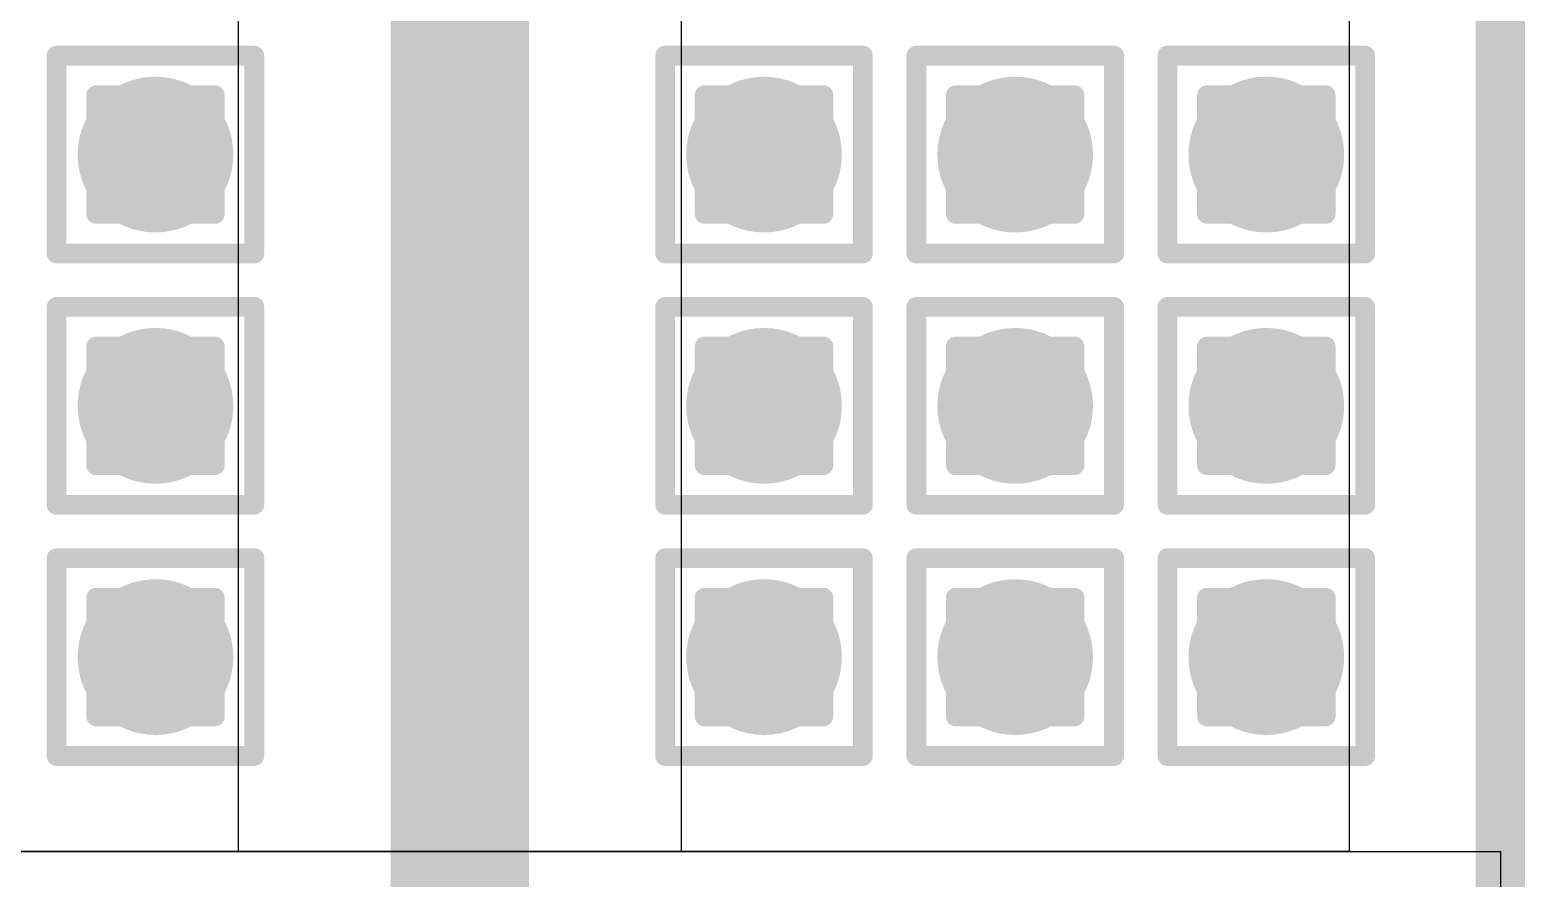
# Model space of a CAD drawing. Header units: inches. Extents: x -18 to 5357, y -8 to 5291.
# Drawn here: x 42.222 to 46.064, y 23.288 to 25.466 of the extents above; entities that cross this region are included whole.
import ezdxf

# ---------------------------------------------------------------- set-up
doc = ezdxf.new("R2010")
doc.units = ezdxf.units.IN
for name, color, linetype in [('Board Outline', 216, 'Continuous'), ('Bottom Layer', 5, 'Continuous'), ('Drill Drawing', 1, 'Continuous'), ('Ground', 16, 'Continuous'), ('Multi-Layer', 9, 'Continuous'), ('Power', 76, 'Continuous'), ('Top Layer', 1, 'Continuous'), ('Via Holes', 16, 'Continuous')]:
    doc.layers.add(name, color=color, linetype=linetype)

msp = doc.modelspace()

# ---------------------------------------------------------------- hatches: boundary and pattern name
at = {"layer": 'Bottom Layer'}
h = msp.add_hatch(color=5, dxfattribs=at)
edge = h.paths.add_edge_path()
edge.add_arc((42.545, 25.146), 0.2, 0, 360)
h = msp.add_hatch(color=5, dxfattribs=at)
edge = h.paths.add_edge_path()
edge.add_arc((44.1084, 25.146), 0.2, 0, 360)
h = msp.add_hatch(color=5, dxfattribs=at)
edge = h.paths.add_edge_path()
edge.add_arc((44.7536, 25.146), 0.2, 0, 360)
h = msp.add_hatch(color=5, dxfattribs=at)
edge = h.paths.add_edge_path()
edge.add_arc((45.3988, 25.146), 0.2, 0, 360)
h = msp.add_hatch(color=5, dxfattribs=at)
edge = h.paths.add_edge_path()
edge.add_arc((42.545, 24.5008), 0.2, 0, 360)
h = msp.add_hatch(color=5, dxfattribs=at)
edge = h.paths.add_edge_path()
edge.add_arc((44.1084, 24.5008), 0.2, 0, 360)
h = msp.add_hatch(color=5, dxfattribs=at)
edge = h.paths.add_edge_path()
edge.add_arc((44.7536, 24.5008), 0.2, 0, 360)
h = msp.add_hatch(color=5, dxfattribs=at)
edge = h.paths.add_edge_path()
edge.add_arc((45.3988, 24.5008), 0.2, 0, 360)
h = msp.add_hatch(color=5, dxfattribs=at)
edge = h.paths.add_edge_path()
edge.add_arc((42.545, 23.8557), 0.2, 0, 360)
h = msp.add_hatch(color=5, dxfattribs=at)
edge = h.paths.add_edge_path()
edge.add_arc((44.1084, 23.8557), 0.2, 0, 360)
h = msp.add_hatch(color=5, dxfattribs=at)
edge = h.paths.add_edge_path()
edge.add_arc((44.7536, 23.8557), 0.2, 0, 360)
h = msp.add_hatch(color=5, dxfattribs=at)
edge = h.paths.add_edge_path()
edge.add_arc((45.3988, 23.8557), 0.2, 0, 360)
at = {"layer": 'Ground'}
h = msp.add_hatch(color=16, dxfattribs=at)
edge = h.paths.add_edge_path()
edge.add_arc((42.545, 25.146), 0.2, 0, 360)
h = msp.add_hatch(color=16, dxfattribs=at)
edge = h.paths.add_edge_path()
edge.add_arc((44.1084, 25.146), 0.2, 0, 360)
h = msp.add_hatch(color=16, dxfattribs=at)
edge = h.paths.add_edge_path()
edge.add_arc((44.7536, 25.146), 0.2, 0, 360)
h = msp.add_hatch(color=16, dxfattribs=at)
edge = h.paths.add_edge_path()
edge.add_arc((45.3988, 25.146), 0.2, 0, 360)
h = msp.add_hatch(color=16, dxfattribs=at)
edge = h.paths.add_edge_path()
edge.add_arc((42.545, 24.5008), 0.2, 0, 360)
h = msp.add_hatch(color=16, dxfattribs=at)
edge = h.paths.add_edge_path()
edge.add_arc((44.1084, 24.5008), 0.2, 0, 360)
h = msp.add_hatch(color=16, dxfattribs=at)
edge = h.paths.add_edge_path()
edge.add_arc((44.7536, 24.5008), 0.2, 0, 360)
h = msp.add_hatch(color=16, dxfattribs=at)
edge = h.paths.add_edge_path()
edge.add_arc((45.3988, 24.5008), 0.2, 0, 360)
h = msp.add_hatch(color=16, dxfattribs=at)
edge = h.paths.add_edge_path()
edge.add_arc((42.545, 23.8557), 0.2, 0, 360)
h = msp.add_hatch(color=16, dxfattribs=at)
edge = h.paths.add_edge_path()
edge.add_arc((44.1084, 23.8557), 0.2, 0, 360)
h = msp.add_hatch(color=16, dxfattribs=at)
edge = h.paths.add_edge_path()
edge.add_arc((44.7536, 23.8557), 0.2, 0, 360)
h = msp.add_hatch(color=16, dxfattribs=at)
edge = h.paths.add_edge_path()
edge.add_arc((45.3988, 23.8557), 0.2, 0, 360)
at = {"layer": 'Power'}
h = msp.add_hatch(color=76, dxfattribs=at)
edge = h.paths.add_edge_path()
edge.add_arc((42.545, 25.146), 0.2, 0, 360)
h = msp.add_hatch(color=76, dxfattribs=at)
edge = h.paths.add_edge_path()
edge.add_arc((44.1084, 25.146), 0.2, 0, 360)
h = msp.add_hatch(color=76, dxfattribs=at)
edge = h.paths.add_edge_path()
edge.add_arc((44.7536, 25.146), 0.2, 0, 360)
h = msp.add_hatch(color=76, dxfattribs=at)
edge = h.paths.add_edge_path()
edge.add_arc((45.3988, 25.146), 0.2, 0, 360)
h = msp.add_hatch(color=76, dxfattribs=at)
edge = h.paths.add_edge_path()
edge.add_arc((42.545, 24.5008), 0.2, 0, 360)
h = msp.add_hatch(color=76, dxfattribs=at)
edge = h.paths.add_edge_path()
edge.add_arc((44.1084, 24.5008), 0.2, 0, 360)
h = msp.add_hatch(color=76, dxfattribs=at)
edge = h.paths.add_edge_path()
edge.add_arc((44.7536, 24.5008), 0.2, 0, 360)
h = msp.add_hatch(color=76, dxfattribs=at)
edge = h.paths.add_edge_path()
edge.add_arc((45.3988, 24.5008), 0.2, 0, 360)
h = msp.add_hatch(color=76, dxfattribs=at)
edge = h.paths.add_edge_path()
edge.add_arc((42.545, 23.8557), 0.2, 0, 360)
h = msp.add_hatch(color=76, dxfattribs=at)
edge = h.paths.add_edge_path()
edge.add_arc((44.1084, 23.8557), 0.2, 0, 360)
h = msp.add_hatch(color=76, dxfattribs=at)
edge = h.paths.add_edge_path()
edge.add_arc((44.7536, 23.8557), 0.2, 0, 360)
h = msp.add_hatch(color=76, dxfattribs=at)
edge = h.paths.add_edge_path()
edge.add_arc((45.3988, 23.8557), 0.2, 0, 360)
at = {"layer": 'Top Layer'}
h = msp.add_hatch(color=1, dxfattribs=at)
edge = h.paths.add_edge_path()
edge.add_arc((42.545, 25.146), 0.2, 0, 360)
h = msp.add_hatch(color=1, dxfattribs=at)
edge = h.paths.add_edge_path()
edge.add_arc((44.1084, 25.146), 0.2, 0, 360)
h = msp.add_hatch(color=1, dxfattribs=at)
edge = h.paths.add_edge_path()
edge.add_arc((44.7536, 25.146), 0.2, 0, 360)
h = msp.add_hatch(color=1, dxfattribs=at)
edge = h.paths.add_edge_path()
edge.add_arc((45.3988, 25.146), 0.2, 0, 360)
h = msp.add_hatch(color=1, dxfattribs=at)
edge = h.paths.add_edge_path()
edge.add_arc((42.545, 24.5008), 0.2, 0, 360)
h = msp.add_hatch(color=1, dxfattribs=at)
edge = h.paths.add_edge_path()
edge.add_arc((44.1084, 24.5008), 0.2, 0, 360)
h = msp.add_hatch(color=1, dxfattribs=at)
edge = h.paths.add_edge_path()
edge.add_arc((44.7536, 24.5008), 0.2, 0, 360)
h = msp.add_hatch(color=1, dxfattribs=at)
edge = h.paths.add_edge_path()
edge.add_arc((45.3988, 24.5008), 0.2, 0, 360)
h = msp.add_hatch(color=1, dxfattribs=at)
edge = h.paths.add_edge_path()
edge.add_arc((42.545, 23.8557), 0.2, 0, 360)
h = msp.add_hatch(color=1, dxfattribs=at)
edge = h.paths.add_edge_path()
edge.add_arc((44.1084, 23.8557), 0.2, 0, 360)
h = msp.add_hatch(color=1, dxfattribs=at)
edge = h.paths.add_edge_path()
edge.add_arc((44.7536, 23.8557), 0.2, 0, 360)
h = msp.add_hatch(color=1, dxfattribs=at)
edge = h.paths.add_edge_path()
edge.add_arc((45.3988, 23.8557), 0.2, 0, 360)
at = {"layer": 'Via Holes'}
h = msp.add_hatch(color=7, dxfattribs=at)
edge = h.paths.add_edge_path()
edge.add_arc((42.545, 25.146), 0.1, 0, 360)
h = msp.add_hatch(color=7, dxfattribs=at)
edge = h.paths.add_edge_path()
edge.add_arc((44.1084, 25.146), 0.1, 0, 360)
h = msp.add_hatch(color=7, dxfattribs=at)
edge = h.paths.add_edge_path()
edge.add_arc((44.7536, 25.146), 0.1, 0, 360)
h = msp.add_hatch(color=7, dxfattribs=at)
edge = h.paths.add_edge_path()
edge.add_arc((45.3988, 25.146), 0.1, 0, 360)
h = msp.add_hatch(color=7, dxfattribs=at)
edge = h.paths.add_edge_path()
edge.add_arc((42.545, 24.5008), 0.1, 0, 360)
h = msp.add_hatch(color=7, dxfattribs=at)
edge = h.paths.add_edge_path()
edge.add_arc((44.1084, 24.5008), 0.1, 0, 360)
h = msp.add_hatch(color=7, dxfattribs=at)
edge = h.paths.add_edge_path()
edge.add_arc((44.7536, 24.5008), 0.1, 0, 360)
h = msp.add_hatch(color=7, dxfattribs=at)
edge = h.paths.add_edge_path()
edge.add_arc((45.3988, 24.5008), 0.1, 0, 360)
h = msp.add_hatch(color=7, dxfattribs=at)
edge = h.paths.add_edge_path()
edge.add_arc((42.545, 23.8557), 0.1, 0, 360)
h = msp.add_hatch(color=7, dxfattribs=at)
edge = h.paths.add_edge_path()
edge.add_arc((44.1084, 23.8557), 0.1, 0, 360)
h = msp.add_hatch(color=7, dxfattribs=at)
edge = h.paths.add_edge_path()
edge.add_arc((44.7536, 23.8557), 0.1, 0, 360)
h = msp.add_hatch(color=7, dxfattribs=at)
edge = h.paths.add_edge_path()
edge.add_arc((45.3988, 23.8557), 0.1, 0, 360)

# ---------------------------------------------------------------- linework, layer by layer
at = {"layer": 'Board Outline'}
msp.add_lwpolyline([(46.0001, -1.4599, 0.127, 0.127, 0), (46.0001, 73.4601, 0.127, 0.127, 0)], format="xyseb", dxfattribs=at)
at = {"layer": 'Bottom Layer'}
for p, q in [((45.6117, 38.336), (45.6117, 23.3565)), ((45.6117, 23.3565), (35.0001, 23.3565))]:
    msp.add_line(p, q, dxfattribs=at)
at = {"layer": 'Drill Drawing'}
for points in [[(42.291, 25.4, 0.0508, 0.0508, 0), (42.799, 25.4, 0.0508, 0.0508, 0)], [(42.291, 24.892, 0.0508, 0.0508, 0), (42.291, 25.4, 0.0508, 0.0508, 0)], [(42.799, 24.892, 0.0508, 0.0508, 0), (42.799, 25.4, 0.0508, 0.0508, 0)], [(43.8544, 25.4, 0.0508, 0.0508, 0), (44.3624, 25.4, 0.0508, 0.0508, 0)], [(43.8544, 24.892, 0.0508, 0.0508, 0), (43.8544, 25.4, 0.0508, 0.0508, 0)], [(44.3624, 24.892, 0.0508, 0.0508, 0), (44.3624, 25.4, 0.0508, 0.0508, 0)], [(44.4996, 25.4, 0.0508, 0.0508, 0), (45.0076, 25.4, 0.0508, 0.0508, 0)], [(44.4996, 24.892, 0.0508, 0.0508, 0), (44.4996, 25.4, 0.0508, 0.0508, 0)], [(45.0076, 24.892, 0.0508, 0.0508, 0), (45.0076, 25.4, 0.0508, 0.0508, 0)], [(45.1448, 25.4, 0.0508, 0.0508, 0), (45.6528, 25.4, 0.0508, 0.0508, 0)], [(45.1448, 24.892, 0.0508, 0.0508, 0), (45.1448, 25.4, 0.0508, 0.0508, 0)], [(45.6528, 24.892, 0.0508, 0.0508, 0), (45.6528, 25.4, 0.0508, 0.0508, 0)], [(42.3926, 25.2984, 0.0508, 0.0508, 0), (42.6974, 25.2984, 0.0508, 0.0508, 0)], [(42.3926, 24.9936, 0.0508, 0.0508, 0), (42.3926, 25.2984, 0.0508, 0.0508, 0)], [(42.6974, 24.9936, 0.0508, 0.0508, 0), (42.6974, 25.2984, 0.0508, 0.0508, 0)], [(43.956, 25.2984, 0.0508, 0.0508, 0), (44.2608, 25.2984, 0.0508, 0.0508, 0)], [(43.956, 24.9936, 0.0508, 0.0508, 0), (43.956, 25.2984, 0.0508, 0.0508, 0)], [(44.2608, 24.9936, 0.0508, 0.0508, 0), (44.2608, 25.2984, 0.0508, 0.0508, 0)], [(44.6012, 25.2984, 0.0508, 0.0508, 0), (44.906, 25.2984, 0.0508, 0.0508, 0)], [(44.6012, 24.9936, 0.0508, 0.0508, 0), (44.6012, 25.2984, 0.0508, 0.0508, 0)], [(44.906, 24.9936, 0.0508, 0.0508, 0), (44.906, 25.2984, 0.0508, 0.0508, 0)], [(45.2464, 25.2984, 0.0508, 0.0508, 0), (45.5512, 25.2984, 0.0508, 0.0508, 0)], [(45.2464, 24.9936, 0.0508, 0.0508, 0), (45.2464, 25.2984, 0.0508, 0.0508, 0)], [(45.5512, 24.9936, 0.0508, 0.0508, 0), (45.5512, 25.2984, 0.0508, 0.0508, 0)], [(42.3926, 24.9936, 0.0508, 0.0508, 0), (42.6974, 24.9936, 0.0508, 0.0508, 0)], [(43.956, 24.9936, 0.0508, 0.0508, 0), (44.2608, 24.9936, 0.0508, 0.0508, 0)], [(44.6012, 24.9936, 0.0508, 0.0508, 0), (44.906, 24.9936, 0.0508, 0.0508, 0)], [(45.2464, 24.9936, 0.0508, 0.0508, 0), (45.5512, 24.9936, 0.0508, 0.0508, 0)], [(42.291, 24.892, 0.0508, 0.0508, 0), (42.799, 24.892, 0.0508, 0.0508, 0)], [(43.8544, 24.892, 0.0508, 0.0508, 0), (44.3624, 24.892, 0.0508, 0.0508, 0)], [(44.4996, 24.892, 0.0508, 0.0508, 0), (45.0076, 24.892, 0.0508, 0.0508, 0)], [(45.1448, 24.892, 0.0508, 0.0508, 0), (45.6528, 24.892, 0.0508, 0.0508, 0)], [(42.291, 24.7548, 0.0508, 0.0508, 0), (42.799, 24.7548, 0.0508, 0.0508, 0)], [(42.291, 24.2468, 0.0508, 0.0508, 0), (42.291, 24.7548, 0.0508, 0.0508, 0)], [(42.799, 24.2468, 0.0508, 0.0508, 0), (42.799, 24.7548, 0.0508, 0.0508, 0)], [(43.8544, 24.7548, 0.0508, 0.0508, 0), (44.3624, 24.7548, 0.0508, 0.0508, 0)], [(43.8544, 24.2468, 0.0508, 0.0508, 0), (43.8544, 24.7548, 0.0508, 0.0508, 0)], [(44.3624, 24.2468, 0.0508, 0.0508, 0), (44.3624, 24.7548, 0.0508, 0.0508, 0)], [(44.4996, 24.7548, 0.0508, 0.0508, 0), (45.0076, 24.7548, 0.0508, 0.0508, 0)], [(44.4996, 24.2468, 0.0508, 0.0508, 0), (44.4996, 24.7548, 0.0508, 0.0508, 0)], [(45.0076, 24.2468, 0.0508, 0.0508, 0), (45.0076, 24.7548, 0.0508, 0.0508, 0)], [(45.1448, 24.7548, 0.0508, 0.0508, 0), (45.6528, 24.7548, 0.0508, 0.0508, 0)], [(45.1448, 24.2468, 0.0508, 0.0508, 0), (45.1448, 24.7548, 0.0508, 0.0508, 0)], [(45.6528, 24.2468, 0.0508, 0.0508, 0), (45.6528, 24.7548, 0.0508, 0.0508, 0)], [(42.3926, 24.6532, 0.0508, 0.0508, 0), (42.6974, 24.6532, 0.0508, 0.0508, 0)], [(42.3926, 24.3484, 0.0508, 0.0508, 0), (42.3926, 24.6532, 0.0508, 0.0508, 0)], [(42.6974, 24.3484, 0.0508, 0.0508, 0), (42.6974, 24.6532, 0.0508, 0.0508, 0)], [(43.956, 24.6532, 0.0508, 0.0508, 0), (44.2608, 24.6532, 0.0508, 0.0508, 0)], [(43.956, 24.3484, 0.0508, 0.0508, 0), (43.956, 24.6532, 0.0508, 0.0508, 0)], [(44.2608, 24.3484, 0.0508, 0.0508, 0), (44.2608, 24.6532, 0.0508, 0.0508, 0)], [(44.6012, 24.6532, 0.0508, 0.0508, 0), (44.906, 24.6532, 0.0508, 0.0508, 0)], [(44.6012, 24.3484, 0.0508, 0.0508, 0), (44.6012, 24.6532, 0.0508, 0.0508, 0)], [(44.906, 24.3484, 0.0508, 0.0508, 0), (44.906, 24.6532, 0.0508, 0.0508, 0)], [(45.2464, 24.6532, 0.0508, 0.0508, 0), (45.5512, 24.6532, 0.0508, 0.0508, 0)], [(45.2464, 24.3484, 0.0508, 0.0508, 0), (45.2464, 24.6532, 0.0508, 0.0508, 0)], [(45.5512, 24.3484, 0.0508, 0.0508, 0), (45.5512, 24.6532, 0.0508, 0.0508, 0)], [(42.3926, 24.3484, 0.0508, 0.0508, 0), (42.6974, 24.3484, 0.0508, 0.0508, 0)], [(43.956, 24.3484, 0.0508, 0.0508, 0), (44.2608, 24.3484, 0.0508, 0.0508, 0)], [(44.6012, 24.3484, 0.0508, 0.0508, 0), (44.906, 24.3484, 0.0508, 0.0508, 0)], [(45.2464, 24.3484, 0.0508, 0.0508, 0), (45.5512, 24.3484, 0.0508, 0.0508, 0)], [(42.291, 24.2468, 0.0508, 0.0508, 0), (42.799, 24.2468, 0.0508, 0.0508, 0)], [(43.8544, 24.2468, 0.0508, 0.0508, 0), (44.3624, 24.2468, 0.0508, 0.0508, 0)], [(44.4996, 24.2468, 0.0508, 0.0508, 0), (45.0076, 24.2468, 0.0508, 0.0508, 0)], [(45.1448, 24.2468, 0.0508, 0.0508, 0), (45.6528, 24.2468, 0.0508, 0.0508, 0)], [(42.291, 24.1097, 0.0508, 0.0508, 0), (42.799, 24.1097, 0.0508, 0.0508, 0)], [(42.291, 23.6017, 0.0508, 0.0508, 0), (42.291, 24.1097, 0.0508, 0.0508, 0)], [(42.799, 23.6017, 0.0508, 0.0508, 0), (42.799, 24.1097, 0.0508, 0.0508, 0)], [(43.8544, 24.1097, 0.0508, 0.0508, 0), (44.3624, 24.1097, 0.0508, 0.0508, 0)], [(43.8544, 23.6017, 0.0508, 0.0508, 0), (43.8544, 24.1097, 0.0508, 0.0508, 0)], [(44.3624, 23.6017, 0.0508, 0.0508, 0), (44.3624, 24.1097, 0.0508, 0.0508, 0)], [(44.4996, 24.1097, 0.0508, 0.0508, 0), (45.0076, 24.1097, 0.0508, 0.0508, 0)], [(44.4996, 23.6017, 0.0508, 0.0508, 0), (44.4996, 24.1097, 0.0508, 0.0508, 0)], [(45.0076, 23.6017, 0.0508, 0.0508, 0), (45.0076, 24.1097, 0.0508, 0.0508, 0)], [(45.1448, 24.1097, 0.0508, 0.0508, 0), (45.6528, 24.1097, 0.0508, 0.0508, 0)], [(45.1448, 23.6017, 0.0508, 0.0508, 0), (45.1448, 24.1097, 0.0508, 0.0508, 0)], [(45.6528, 23.6017, 0.0508, 0.0508, 0), (45.6528, 24.1097, 0.0508, 0.0508, 0)], [(42.3926, 24.0081, 0.0508, 0.0508, 0), (42.6974, 24.0081, 0.0508, 0.0508, 0)], [(42.3926, 23.7033, 0.0508, 0.0508, 0), (42.3926, 24.0081, 0.0508, 0.0508, 0)], [(42.6974, 23.7033, 0.0508, 0.0508, 0), (42.6974, 24.0081, 0.0508, 0.0508, 0)], [(43.956, 24.0081, 0.0508, 0.0508, 0), (44.2608, 24.0081, 0.0508, 0.0508, 0)], [(43.956, 23.7033, 0.0508, 0.0508, 0), (43.956, 24.0081, 0.0508, 0.0508, 0)], [(44.2608, 23.7033, 0.0508, 0.0508, 0), (44.2608, 24.0081, 0.0508, 0.0508, 0)], [(44.6012, 24.0081, 0.0508, 0.0508, 0), (44.906, 24.0081, 0.0508, 0.0508, 0)], [(44.6012, 23.7033, 0.0508, 0.0508, 0), (44.6012, 24.0081, 0.0508, 0.0508, 0)], [(44.906, 23.7033, 0.0508, 0.0508, 0), (44.906, 24.0081, 0.0508, 0.0508, 0)], [(45.2464, 24.0081, 0.0508, 0.0508, 0), (45.5512, 24.0081, 0.0508, 0.0508, 0)], [(45.2464, 23.7033, 0.0508, 0.0508, 0), (45.2464, 24.0081, 0.0508, 0.0508, 0)], [(45.5512, 23.7033, 0.0508, 0.0508, 0), (45.5512, 24.0081, 0.0508, 0.0508, 0)], [(42.3926, 23.7033, 0.0508, 0.0508, 0), (42.6974, 23.7033, 0.0508, 0.0508, 0)], [(43.956, 23.7033, 0.0508, 0.0508, 0), (44.2608, 23.7033, 0.0508, 0.0508, 0)], [(44.6012, 23.7033, 0.0508, 0.0508, 0), (44.906, 23.7033, 0.0508, 0.0508, 0)], [(45.2464, 23.7033, 0.0508, 0.0508, 0), (45.5512, 23.7033, 0.0508, 0.0508, 0)], [(42.291, 23.6017, 0.0508, 0.0508, 0), (42.799, 23.6017, 0.0508, 0.0508, 0)], [(43.8544, 23.6017, 0.0508, 0.0508, 0), (44.3624, 23.6017, 0.0508, 0.0508, 0)], [(44.4996, 23.6017, 0.0508, 0.0508, 0), (45.0076, 23.6017, 0.0508, 0.0508, 0)], [(45.1448, 23.6017, 0.0508, 0.0508, 0), (45.6528, 23.6017, 0.0508, 0.0508, 0)]]:
    msp.add_lwpolyline(points, format="xyseb", dxfattribs=at)
for points in [[(42.2783, 25.4, 0.0254, 0.0254, 1), (42.3037, 25.4, 0.0254, 0.0254, 1)], [(42.2783, 25.4, 0.0254, 0.0254, 1), (42.3037, 25.4, 0.0254, 0.0254, 1)], [(42.7863, 25.4, 0.0254, 0.0254, 1), (42.8117, 25.4, 0.0254, 0.0254, 1)], [(42.7863, 25.4, 0.0254, 0.0254, 1), (42.8117, 25.4, 0.0254, 0.0254, 1)], [(43.8417, 25.4, 0.0254, 0.0254, 1), (43.8671, 25.4, 0.0254, 0.0254, 1)], [(43.8417, 25.4, 0.0254, 0.0254, 1), (43.8671, 25.4, 0.0254, 0.0254, 1)], [(44.3497, 25.4, 0.0254, 0.0254, 1), (44.3751, 25.4, 0.0254, 0.0254, 1)], [(44.3497, 25.4, 0.0254, 0.0254, 1), (44.3751, 25.4, 0.0254, 0.0254, 1)], [(44.4869, 25.4, 0.0254, 0.0254, 1), (44.5123, 25.4, 0.0254, 0.0254, 1)], [(44.4869, 25.4, 0.0254, 0.0254, 1), (44.5123, 25.4, 0.0254, 0.0254, 1)], [(44.9949, 25.4, 0.0254, 0.0254, 1), (45.0203, 25.4, 0.0254, 0.0254, 1)], [(44.9949, 25.4, 0.0254, 0.0254, 1), (45.0203, 25.4, 0.0254, 0.0254, 1)], [(45.1321, 25.4, 0.0254, 0.0254, 1), (45.1575, 25.4, 0.0254, 0.0254, 1)], [(45.1321, 25.4, 0.0254, 0.0254, 1), (45.1575, 25.4, 0.0254, 0.0254, 1)], [(45.6401, 25.4, 0.0254, 0.0254, 1), (45.6655, 25.4, 0.0254, 0.0254, 1)], [(45.6401, 25.4, 0.0254, 0.0254, 1), (45.6655, 25.4, 0.0254, 0.0254, 1)], [(42.3799, 25.2984, 0.0254, 0.0254, 1), (42.4053, 25.2984, 0.0254, 0.0254, 1)], [(42.3799, 25.2984, 0.0254, 0.0254, 1), (42.4053, 25.2984, 0.0254, 0.0254, 1)], [(42.6847, 25.2984, 0.0254, 0.0254, 1), (42.7101, 25.2984, 0.0254, 0.0254, 1)], [(42.6847, 25.2984, 0.0254, 0.0254, 1), (42.7101, 25.2984, 0.0254, 0.0254, 1)], [(43.9433, 25.2984, 0.0254, 0.0254, 1), (43.9687, 25.2984, 0.0254, 0.0254, 1)], [(43.9433, 25.2984, 0.0254, 0.0254, 1), (43.9687, 25.2984, 0.0254, 0.0254, 1)], [(44.2481, 25.2984, 0.0254, 0.0254, 1), (44.2735, 25.2984, 0.0254, 0.0254, 1)], [(44.2481, 25.2984, 0.0254, 0.0254, 1), (44.2735, 25.2984, 0.0254, 0.0254, 1)], [(44.5885, 25.2984, 0.0254, 0.0254, 1), (44.6139, 25.2984, 0.0254, 0.0254, 1)], [(44.5885, 25.2984, 0.0254, 0.0254, 1), (44.6139, 25.2984, 0.0254, 0.0254, 1)], [(44.8933, 25.2984, 0.0254, 0.0254, 1), (44.9187, 25.2984, 0.0254, 0.0254, 1)], [(44.8933, 25.2984, 0.0254, 0.0254, 1), (44.9187, 25.2984, 0.0254, 0.0254, 1)], [(45.2337, 25.2984, 0.0254, 0.0254, 1), (45.2591, 25.2984, 0.0254, 0.0254, 1)], [(45.2337, 25.2984, 0.0254, 0.0254, 1), (45.2591, 25.2984, 0.0254, 0.0254, 1)], [(45.5385, 25.2984, 0.0254, 0.0254, 1), (45.5639, 25.2984, 0.0254, 0.0254, 1)], [(45.5385, 25.2984, 0.0254, 0.0254, 1), (45.5639, 25.2984, 0.0254, 0.0254, 1)], [(42.3799, 24.9936, 0.0254, 0.0254, 1), (42.4053, 24.9936, 0.0254, 0.0254, 1)], [(42.3799, 24.9936, 0.0254, 0.0254, 1), (42.4053, 24.9936, 0.0254, 0.0254, 1)], [(42.6847, 24.9936, 0.0254, 0.0254, 1), (42.7101, 24.9936, 0.0254, 0.0254, 1)], [(42.6847, 24.9936, 0.0254, 0.0254, 1), (42.7101, 24.9936, 0.0254, 0.0254, 1)], [(43.9433, 24.9936, 0.0254, 0.0254, 1), (43.9687, 24.9936, 0.0254, 0.0254, 1)], [(43.9433, 24.9936, 0.0254, 0.0254, 1), (43.9687, 24.9936, 0.0254, 0.0254, 1)], [(44.2481, 24.9936, 0.0254, 0.0254, 1), (44.2735, 24.9936, 0.0254, 0.0254, 1)], [(44.2481, 24.9936, 0.0254, 0.0254, 1), (44.2735, 24.9936, 0.0254, 0.0254, 1)], [(44.5885, 24.9936, 0.0254, 0.0254, 1), (44.6139, 24.9936, 0.0254, 0.0254, 1)], [(44.5885, 24.9936, 0.0254, 0.0254, 1), (44.6139, 24.9936, 0.0254, 0.0254, 1)], [(44.8933, 24.9936, 0.0254, 0.0254, 1), (44.9187, 24.9936, 0.0254, 0.0254, 1)], [(44.8933, 24.9936, 0.0254, 0.0254, 1), (44.9187, 24.9936, 0.0254, 0.0254, 1)], [(45.2337, 24.9936, 0.0254, 0.0254, 1), (45.2591, 24.9936, 0.0254, 0.0254, 1)], [(45.2337, 24.9936, 0.0254, 0.0254, 1), (45.2591, 24.9936, 0.0254, 0.0254, 1)], [(45.5385, 24.9936, 0.0254, 0.0254, 1), (45.5639, 24.9936, 0.0254, 0.0254, 1)], [(45.5385, 24.9936, 0.0254, 0.0254, 1), (45.5639, 24.9936, 0.0254, 0.0254, 1)], [(42.2783, 24.892, 0.0254, 0.0254, 1), (42.3037, 24.892, 0.0254, 0.0254, 1)], [(42.2783, 24.892, 0.0254, 0.0254, 1), (42.3037, 24.892, 0.0254, 0.0254, 1)], [(42.7863, 24.892, 0.0254, 0.0254, 1), (42.8117, 24.892, 0.0254, 0.0254, 1)], [(42.7863, 24.892, 0.0254, 0.0254, 1), (42.8117, 24.892, 0.0254, 0.0254, 1)], [(43.8417, 24.892, 0.0254, 0.0254, 1), (43.8671, 24.892, 0.0254, 0.0254, 1)], [(43.8417, 24.892, 0.0254, 0.0254, 1), (43.8671, 24.892, 0.0254, 0.0254, 1)], [(44.3497, 24.892, 0.0254, 0.0254, 1), (44.3751, 24.892, 0.0254, 0.0254, 1)], [(44.3497, 24.892, 0.0254, 0.0254, 1), (44.3751, 24.892, 0.0254, 0.0254, 1)], [(44.4869, 24.892, 0.0254, 0.0254, 1), (44.5123, 24.892, 0.0254, 0.0254, 1)], [(44.4869, 24.892, 0.0254, 0.0254, 1), (44.5123, 24.892, 0.0254, 0.0254, 1)], [(44.9949, 24.892, 0.0254, 0.0254, 1), (45.0203, 24.892, 0.0254, 0.0254, 1)], [(44.9949, 24.892, 0.0254, 0.0254, 1), (45.0203, 24.892, 0.0254, 0.0254, 1)], [(45.1321, 24.892, 0.0254, 0.0254, 1), (45.1575, 24.892, 0.0254, 0.0254, 1)], [(45.1321, 24.892, 0.0254, 0.0254, 1), (45.1575, 24.892, 0.0254, 0.0254, 1)], [(45.6401, 24.892, 0.0254, 0.0254, 1), (45.6655, 24.892, 0.0254, 0.0254, 1)], [(45.6401, 24.892, 0.0254, 0.0254, 1), (45.6655, 24.892, 0.0254, 0.0254, 1)], [(42.2783, 24.7548, 0.0254, 0.0254, 1), (42.3037, 24.7548, 0.0254, 0.0254, 1)], [(42.2783, 24.7548, 0.0254, 0.0254, 1), (42.3037, 24.7548, 0.0254, 0.0254, 1)], [(42.7863, 24.7548, 0.0254, 0.0254, 1), (42.8117, 24.7548, 0.0254, 0.0254, 1)], [(42.7863, 24.7548, 0.0254, 0.0254, 1), (42.8117, 24.7548, 0.0254, 0.0254, 1)], [(43.8417, 24.7548, 0.0254, 0.0254, 1), (43.8671, 24.7548, 0.0254, 0.0254, 1)], [(43.8417, 24.7548, 0.0254, 0.0254, 1), (43.8671, 24.7548, 0.0254, 0.0254, 1)], [(44.3497, 24.7548, 0.0254, 0.0254, 1), (44.3751, 24.7548, 0.0254, 0.0254, 1)], [(44.3497, 24.7548, 0.0254, 0.0254, 1), (44.3751, 24.7548, 0.0254, 0.0254, 1)], [(44.4869, 24.7548, 0.0254, 0.0254, 1), (44.5123, 24.7548, 0.0254, 0.0254, 1)], [(44.4869, 24.7548, 0.0254, 0.0254, 1), (44.5123, 24.7548, 0.0254, 0.0254, 1)], [(44.9949, 24.7548, 0.0254, 0.0254, 1), (45.0203, 24.7548, 0.0254, 0.0254, 1)], [(44.9949, 24.7548, 0.0254, 0.0254, 1), (45.0203, 24.7548, 0.0254, 0.0254, 1)], [(45.1321, 24.7548, 0.0254, 0.0254, 1), (45.1575, 24.7548, 0.0254, 0.0254, 1)], [(45.1321, 24.7548, 0.0254, 0.0254, 1), (45.1575, 24.7548, 0.0254, 0.0254, 1)], [(45.6401, 24.7548, 0.0254, 0.0254, 1), (45.6655, 24.7548, 0.0254, 0.0254, 1)], [(45.6401, 24.7548, 0.0254, 0.0254, 1), (45.6655, 24.7548, 0.0254, 0.0254, 1)], [(42.3799, 24.6532, 0.0254, 0.0254, 1), (42.4053, 24.6532, 0.0254, 0.0254, 1)], [(42.3799, 24.6532, 0.0254, 0.0254, 1), (42.4053, 24.6532, 0.0254, 0.0254, 1)], [(42.6847, 24.6532, 0.0254, 0.0254, 1), (42.7101, 24.6532, 0.0254, 0.0254, 1)], [(42.6847, 24.6532, 0.0254, 0.0254, 1), (42.7101, 24.6532, 0.0254, 0.0254, 1)], [(43.9433, 24.6532, 0.0254, 0.0254, 1), (43.9687, 24.6532, 0.0254, 0.0254, 1)], [(43.9433, 24.6532, 0.0254, 0.0254, 1), (43.9687, 24.6532, 0.0254, 0.0254, 1)], [(44.2481, 24.6532, 0.0254, 0.0254, 1), (44.2735, 24.6532, 0.0254, 0.0254, 1)], [(44.2481, 24.6532, 0.0254, 0.0254, 1), (44.2735, 24.6532, 0.0254, 0.0254, 1)], [(44.5885, 24.6532, 0.0254, 0.0254, 1), (44.6139, 24.6532, 0.0254, 0.0254, 1)], [(44.5885, 24.6532, 0.0254, 0.0254, 1), (44.6139, 24.6532, 0.0254, 0.0254, 1)], [(44.8933, 24.6532, 0.0254, 0.0254, 1), (44.9187, 24.6532, 0.0254, 0.0254, 1)], [(44.8933, 24.6532, 0.0254, 0.0254, 1), (44.9187, 24.6532, 0.0254, 0.0254, 1)], [(45.2337, 24.6532, 0.0254, 0.0254, 1), (45.2591, 24.6532, 0.0254, 0.0254, 1)], [(45.2337, 24.6532, 0.0254, 0.0254, 1), (45.2591, 24.6532, 0.0254, 0.0254, 1)], [(45.5385, 24.6532, 0.0254, 0.0254, 1), (45.5639, 24.6532, 0.0254, 0.0254, 1)], [(45.5385, 24.6532, 0.0254, 0.0254, 1), (45.5639, 24.6532, 0.0254, 0.0254, 1)], [(42.3799, 24.3484, 0.0254, 0.0254, 1), (42.4053, 24.3484, 0.0254, 0.0254, 1)], [(42.3799, 24.3484, 0.0254, 0.0254, 1), (42.4053, 24.3484, 0.0254, 0.0254, 1)], [(42.6847, 24.3484, 0.0254, 0.0254, 1), (42.7101, 24.3484, 0.0254, 0.0254, 1)], [(42.6847, 24.3484, 0.0254, 0.0254, 1), (42.7101, 24.3484, 0.0254, 0.0254, 1)], [(43.9433, 24.3484, 0.0254, 0.0254, 1), (43.9687, 24.3484, 0.0254, 0.0254, 1)], [(43.9433, 24.3484, 0.0254, 0.0254, 1), (43.9687, 24.3484, 0.0254, 0.0254, 1)], [(44.2481, 24.3484, 0.0254, 0.0254, 1), (44.2735, 24.3484, 0.0254, 0.0254, 1)], [(44.2481, 24.3484, 0.0254, 0.0254, 1), (44.2735, 24.3484, 0.0254, 0.0254, 1)], [(44.5885, 24.3484, 0.0254, 0.0254, 1), (44.6139, 24.3484, 0.0254, 0.0254, 1)], [(44.5885, 24.3484, 0.0254, 0.0254, 1), (44.6139, 24.3484, 0.0254, 0.0254, 1)], [(44.8933, 24.3484, 0.0254, 0.0254, 1), (44.9187, 24.3484, 0.0254, 0.0254, 1)], [(44.8933, 24.3484, 0.0254, 0.0254, 1), (44.9187, 24.3484, 0.0254, 0.0254, 1)], [(45.2337, 24.3484, 0.0254, 0.0254, 1), (45.2591, 24.3484, 0.0254, 0.0254, 1)], [(45.2337, 24.3484, 0.0254, 0.0254, 1), (45.2591, 24.3484, 0.0254, 0.0254, 1)], [(45.5385, 24.3484, 0.0254, 0.0254, 1), (45.5639, 24.3484, 0.0254, 0.0254, 1)], [(45.5385, 24.3484, 0.0254, 0.0254, 1), (45.5639, 24.3484, 0.0254, 0.0254, 1)], [(42.2783, 24.2468, 0.0254, 0.0254, 1), (42.3037, 24.2468, 0.0254, 0.0254, 1)], [(42.2783, 24.2468, 0.0254, 0.0254, 1), (42.3037, 24.2468, 0.0254, 0.0254, 1)], [(42.7863, 24.2468, 0.0254, 0.0254, 1), (42.8117, 24.2468, 0.0254, 0.0254, 1)], [(42.7863, 24.2468, 0.0254, 0.0254, 1), (42.8117, 24.2468, 0.0254, 0.0254, 1)], [(43.8417, 24.2468, 0.0254, 0.0254, 1), (43.8671, 24.2468, 0.0254, 0.0254, 1)], [(43.8417, 24.2468, 0.0254, 0.0254, 1), (43.8671, 24.2468, 0.0254, 0.0254, 1)], [(44.3497, 24.2468, 0.0254, 0.0254, 1), (44.3751, 24.2468, 0.0254, 0.0254, 1)], [(44.3497, 24.2468, 0.0254, 0.0254, 1), (44.3751, 24.2468, 0.0254, 0.0254, 1)], [(44.4869, 24.2468, 0.0254, 0.0254, 1), (44.5123, 24.2468, 0.0254, 0.0254, 1)], [(44.4869, 24.2468, 0.0254, 0.0254, 1), (44.5123, 24.2468, 0.0254, 0.0254, 1)], [(44.9949, 24.2468, 0.0254, 0.0254, 1), (45.0203, 24.2468, 0.0254, 0.0254, 1)], [(44.9949, 24.2468, 0.0254, 0.0254, 1), (45.0203, 24.2468, 0.0254, 0.0254, 1)], [(45.1321, 24.2468, 0.0254, 0.0254, 1), (45.1575, 24.2468, 0.0254, 0.0254, 1)], [(45.1321, 24.2468, 0.0254, 0.0254, 1), (45.1575, 24.2468, 0.0254, 0.0254, 1)], [(45.6401, 24.2468, 0.0254, 0.0254, 1), (45.6655, 24.2468, 0.0254, 0.0254, 1)], [(45.6401, 24.2468, 0.0254, 0.0254, 1), (45.6655, 24.2468, 0.0254, 0.0254, 1)], [(42.2783, 24.1097, 0.0254, 0.0254, 1), (42.3037, 24.1097, 0.0254, 0.0254, 1)], [(42.2783, 24.1097, 0.0254, 0.0254, 1), (42.3037, 24.1097, 0.0254, 0.0254, 1)], [(42.7863, 24.1097, 0.0254, 0.0254, 1), (42.8117, 24.1097, 0.0254, 0.0254, 1)], [(42.7863, 24.1097, 0.0254, 0.0254, 1), (42.8117, 24.1097, 0.0254, 0.0254, 1)], [(43.8417, 24.1097, 0.0254, 0.0254, 1), (43.8671, 24.1097, 0.0254, 0.0254, 1)], [(43.8417, 24.1097, 0.0254, 0.0254, 1), (43.8671, 24.1097, 0.0254, 0.0254, 1)], [(44.3497, 24.1097, 0.0254, 0.0254, 1), (44.3751, 24.1097, 0.0254, 0.0254, 1)], [(44.3497, 24.1097, 0.0254, 0.0254, 1), (44.3751, 24.1097, 0.0254, 0.0254, 1)], [(44.4869, 24.1097, 0.0254, 0.0254, 1), (44.5123, 24.1097, 0.0254, 0.0254, 1)], [(44.4869, 24.1097, 0.0254, 0.0254, 1), (44.5123, 24.1097, 0.0254, 0.0254, 1)], [(44.9949, 24.1097, 0.0254, 0.0254, 1), (45.0203, 24.1097, 0.0254, 0.0254, 1)], [(44.9949, 24.1097, 0.0254, 0.0254, 1), (45.0203, 24.1097, 0.0254, 0.0254, 1)], [(45.1321, 24.1097, 0.0254, 0.0254, 1), (45.1575, 24.1097, 0.0254, 0.0254, 1)], [(45.1321, 24.1097, 0.0254, 0.0254, 1), (45.1575, 24.1097, 0.0254, 0.0254, 1)], [(45.6401, 24.1097, 0.0254, 0.0254, 1), (45.6655, 24.1097, 0.0254, 0.0254, 1)], [(45.6401, 24.1097, 0.0254, 0.0254, 1), (45.6655, 24.1097, 0.0254, 0.0254, 1)], [(42.3799, 24.0081, 0.0254, 0.0254, 1), (42.4053, 24.0081, 0.0254, 0.0254, 1)], [(42.3799, 24.0081, 0.0254, 0.0254, 1), (42.4053, 24.0081, 0.0254, 0.0254, 1)], [(42.6847, 24.0081, 0.0254, 0.0254, 1), (42.7101, 24.0081, 0.0254, 0.0254, 1)], [(42.6847, 24.0081, 0.0254, 0.0254, 1), (42.7101, 24.0081, 0.0254, 0.0254, 1)], [(43.9433, 24.0081, 0.0254, 0.0254, 1), (43.9687, 24.0081, 0.0254, 0.0254, 1)], [(43.9433, 24.0081, 0.0254, 0.0254, 1), (43.9687, 24.0081, 0.0254, 0.0254, 1)], [(44.2481, 24.0081, 0.0254, 0.0254, 1), (44.2735, 24.0081, 0.0254, 0.0254, 1)], [(44.2481, 24.0081, 0.0254, 0.0254, 1), (44.2735, 24.0081, 0.0254, 0.0254, 1)], [(44.5885, 24.0081, 0.0254, 0.0254, 1), (44.6139, 24.0081, 0.0254, 0.0254, 1)], [(44.5885, 24.0081, 0.0254, 0.0254, 1), (44.6139, 24.0081, 0.0254, 0.0254, 1)], [(44.8933, 24.0081, 0.0254, 0.0254, 1), (44.9187, 24.0081, 0.0254, 0.0254, 1)], [(44.8933, 24.0081, 0.0254, 0.0254, 1), (44.9187, 24.0081, 0.0254, 0.0254, 1)], [(45.2337, 24.0081, 0.0254, 0.0254, 1), (45.2591, 24.0081, 0.0254, 0.0254, 1)], [(45.2337, 24.0081, 0.0254, 0.0254, 1), (45.2591, 24.0081, 0.0254, 0.0254, 1)], [(45.5385, 24.0081, 0.0254, 0.0254, 1), (45.5639, 24.0081, 0.0254, 0.0254, 1)], [(45.5385, 24.0081, 0.0254, 0.0254, 1), (45.5639, 24.0081, 0.0254, 0.0254, 1)], [(42.3799, 23.7033, 0.0254, 0.0254, 1), (42.4053, 23.7033, 0.0254, 0.0254, 1)], [(42.3799, 23.7033, 0.0254, 0.0254, 1), (42.4053, 23.7033, 0.0254, 0.0254, 1)], [(42.6847, 23.7033, 0.0254, 0.0254, 1), (42.7101, 23.7033, 0.0254, 0.0254, 1)], [(42.6847, 23.7033, 0.0254, 0.0254, 1), (42.7101, 23.7033, 0.0254, 0.0254, 1)], [(43.9433, 23.7033, 0.0254, 0.0254, 1), (43.9687, 23.7033, 0.0254, 0.0254, 1)], [(43.9433, 23.7033, 0.0254, 0.0254, 1), (43.9687, 23.7033, 0.0254, 0.0254, 1)], [(44.2481, 23.7033, 0.0254, 0.0254, 1), (44.2735, 23.7033, 0.0254, 0.0254, 1)], [(44.2481, 23.7033, 0.0254, 0.0254, 1), (44.2735, 23.7033, 0.0254, 0.0254, 1)], [(44.5885, 23.7033, 0.0254, 0.0254, 1), (44.6139, 23.7033, 0.0254, 0.0254, 1)], [(44.5885, 23.7033, 0.0254, 0.0254, 1), (44.6139, 23.7033, 0.0254, 0.0254, 1)], [(44.8933, 23.7033, 0.0254, 0.0254, 1), (44.9187, 23.7033, 0.0254, 0.0254, 1)], [(44.8933, 23.7033, 0.0254, 0.0254, 1), (44.9187, 23.7033, 0.0254, 0.0254, 1)], [(45.2337, 23.7033, 0.0254, 0.0254, 1), (45.2591, 23.7033, 0.0254, 0.0254, 1)], [(45.2337, 23.7033, 0.0254, 0.0254, 1), (45.2591, 23.7033, 0.0254, 0.0254, 1)], [(45.5385, 23.7033, 0.0254, 0.0254, 1), (45.5639, 23.7033, 0.0254, 0.0254, 1)], [(45.5385, 23.7033, 0.0254, 0.0254, 1), (45.5639, 23.7033, 0.0254, 0.0254, 1)], [(42.2783, 23.6017, 0.0254, 0.0254, 1), (42.3037, 23.6017, 0.0254, 0.0254, 1)], [(42.2783, 23.6017, 0.0254, 0.0254, 1), (42.3037, 23.6017, 0.0254, 0.0254, 1)], [(42.7863, 23.6017, 0.0254, 0.0254, 1), (42.8117, 23.6017, 0.0254, 0.0254, 1)], [(42.7863, 23.6017, 0.0254, 0.0254, 1), (42.8117, 23.6017, 0.0254, 0.0254, 1)], [(43.8417, 23.6017, 0.0254, 0.0254, 1), (43.8671, 23.6017, 0.0254, 0.0254, 1)], [(43.8417, 23.6017, 0.0254, 0.0254, 1), (43.8671, 23.6017, 0.0254, 0.0254, 1)], [(44.3497, 23.6017, 0.0254, 0.0254, 1), (44.3751, 23.6017, 0.0254, 0.0254, 1)], [(44.3497, 23.6017, 0.0254, 0.0254, 1), (44.3751, 23.6017, 0.0254, 0.0254, 1)], [(44.4869, 23.6017, 0.0254, 0.0254, 1), (44.5123, 23.6017, 0.0254, 0.0254, 1)], [(44.4869, 23.6017, 0.0254, 0.0254, 1), (44.5123, 23.6017, 0.0254, 0.0254, 1)], [(44.9949, 23.6017, 0.0254, 0.0254, 1), (45.0203, 23.6017, 0.0254, 0.0254, 1)], [(44.9949, 23.6017, 0.0254, 0.0254, 1), (45.0203, 23.6017, 0.0254, 0.0254, 1)], [(45.1321, 23.6017, 0.0254, 0.0254, 1), (45.1575, 23.6017, 0.0254, 0.0254, 1)], [(45.1321, 23.6017, 0.0254, 0.0254, 1), (45.1575, 23.6017, 0.0254, 0.0254, 1)], [(45.6401, 23.6017, 0.0254, 0.0254, 1), (45.6655, 23.6017, 0.0254, 0.0254, 1)], [(45.6401, 23.6017, 0.0254, 0.0254, 1), (45.6655, 23.6017, 0.0254, 0.0254, 1)]]:
    msp.add_lwpolyline(points, format="xyseb", close=True, dxfattribs=at)
at = {"layer": 'Ground'}
for p, q in [((45.6117, 38.336), (45.6117, 23.3565)), ((45.6117, 23.3565), (35.0001, 23.3565))]:
    msp.add_line(p, q, dxfattribs=at)
at = {"layer": 'Multi-Layer'}
for p, q in [((35.0001, 23.3565), (46.0001, 23.3565)), ((46.0001, 23.3565), (46.0001, 13.8565))]:
    msp.add_line(p, q, dxfattribs=at)
at = {"layer": 'Top Layer'}
for p, q in [((45.6117, 38.336), (45.6117, 23.3565)), ((42.7572, 29.1598), (42.7572, 23.3565)), ((43.8962, 23.3565), (43.8962, 29.1598)), ((42.7572, 23.3565), (35.0001, 23.3565)), ((45.6117, 23.3565), (43.8962, 23.3565))]:
    msp.add_line(p, q, dxfattribs=at)
msp.add_lwpolyline([(43.3267, 21.9847, 0.3551, 0.3551, 0), (43.3267, 29.7694, 0.3551, 0.3551, 0)], format="xyseb", dxfattribs=at)

doc.saveas('drawing.dxf')
